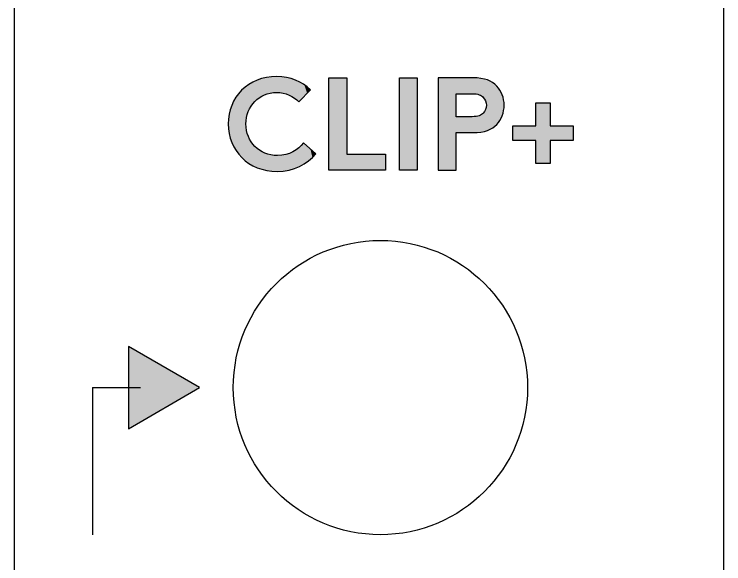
# Model space of a CAD drawing. Extents: x 5 to 21, y -131 to -3.
# Drawn here: x 4.91 to 20.11, y -95.21 to -83.45 of the extents above; entities that cross this region are included whole.
import ezdxf

# ---------------------------------------------------------------- set-up
doc = ezdxf.new("R2010")
doc.units = 0
doc.layers.add('CUT', color=7, linetype='CONTINUOUS')
doc.layers.add('GRAPHICS', color=7, linetype='CONTINUOUS')

# ---------------------------------------------------------------- blocks, each defined once
blk = doc.blocks.new('BLOCK_5')
at = {"layer": 'CUT'}
blk.add_open_spline([(12.751, -94.591), (14.491, -94.591), (15.902, -93.18), (15.902, -91.44), (15.902, -89.7), (14.491, -88.289), (12.751, -88.289), (11.011, -88.289), (9.6, -89.7), (9.6, -91.44), (9.6, -93.18), (11.011, -94.591), (12.751, -94.591)], degree=3, knots=[0, 0, 0, 0, 1, 1, 1, 2, 2, 2, 3, 3, 3, 4, 4, 4, 4], dxfattribs=at)
blk = doc.blocks.new('*U56')
at = {"layer": 'GRAPHICS', "color": 7}
for points in [[(10.266, -85.173), (10.211, -84.825), (10.266, -84.812)], [(10.278, -85.169), (10.266, -84.812), (10.278, -84.809)], [(10.309, -85.159), (10.278, -84.809), (10.309, -84.801)], [(10.314, -85.157), (10.309, -84.801), (10.314, -84.801)], [(10.391, -85.133), (10.314, -84.801), (10.391, -84.79)], [(10.406, -85.132), (10.391, -84.79), (10.406, -84.788)], [(10.417, -85.131), (10.406, -84.788), (10.417, -84.786)], [(10.423, -85.13), (10.417, -84.786), (10.423, -84.786)], [(10.527, -85.12), (10.423, -84.786), (10.527, -84.781)], [(10.527, -85.12), (10.527, -84.781), (10.53, -85.12)], [(10.53, -85.12), (10.527, -84.781), (10.53, -84.781)], [(10.53, -85.12), (10.53, -84.781), (10.536, -85.12)], [(10.536, -85.12), (10.536, -84.781), (10.544, -85.121)], [(10.544, -85.121), (10.544, -84.782), (10.637, -85.131)], [(10.637, -85.131), (10.637, -84.786), (10.638, -85.131)], [(10.638, -85.131), (10.638, -84.786), (10.668, -85.135)], [(10.668, -85.135), (10.668, -84.79), (10.668, -85.135)], [(10.668, -85.135), (10.668, -84.79), (10.724, -85.153)], [(10.724, -85.153), (10.724, -84.798), (10.742, -85.159)], [(10.742, -85.159), (10.742, -84.801), (10.793, -85.176)], [(10.793, -85.176), (10.793, -84.813), (10.796, -85.177)], [(10.796, -85.177), (10.796, -84.814), (10.803, -85.181)], [(9.92, -85.532), (9.884, -84.987), (9.92, -84.961)], [(9.922, -85.529), (9.92, -84.961), (9.922, -84.959)], [(9.931, -85.512), (9.922, -84.959), (9.931, -84.953)], [(9.935, -85.504), (9.931, -84.953), (9.935, -84.951)], [(9.979, -85.417), (9.935, -84.951), (9.979, -84.924)], [(9.983, -85.412), (9.979, -84.924), (9.983, -84.922)], [(10.016, -85.37), (9.983, -84.922), (10.016, -84.902)], [(10.021, -85.365), (10.016, -84.902), (10.021, -84.9)], [(10.058, -85.317), (10.021, -84.9), (10.058, -84.883)], [(10.064, -85.312), (10.058, -84.883), (10.064, -84.88)], [(10.108, -85.274), (10.064, -84.88), (10.108, -84.86)], [(10.113, -85.27), (10.108, -84.86), (10.113, -84.858)], [(10.155, -85.235), (10.113, -84.858), (10.155, -84.844)], [(10.164, -85.23), (10.155, -84.844), (10.164, -84.841)], [(10.206, -85.206), (10.164, -84.841), (10.206, -84.826)], [(10.211, -85.203), (10.206, -84.826), (10.211, -84.825)], [(10.803, -85.181), (10.803, -84.816), (10.841, -85.202)], [(10.841, -85.202), (10.841, -84.825), (10.876, -85.222)], [(10.876, -85.222), (10.876, -84.837), (10.909, -85.241)], [(10.909, -85.241), (10.909, -84.849), (10.911, -85.242)], [(10.911, -85.242), (10.911, -84.849), (10.935, -85.262)], [(10.935, -85.262), (10.935, -84.858), (10.943, -85.269)], [(10.943, -85.269), (10.943, -84.861), (11.003, -85.319)], [(11.003, -85.319), (11.003, -84.889), (11.007, -85.323)], [(9.779, -86.514), (9.716, -85.145), (9.779, -85.076)], [(9.782, -86.517), (9.779, -85.076), (9.782, -85.074)], [(9.779, -86.514), (9.779, -85.076), (9.782, -86.517)], [(9.852, -86.579), (9.782, -85.074), (9.852, -85.011)], [(9.782, -86.517), (9.782, -85.074), (9.852, -86.579)], [(9.855, -86.582), (9.852, -85.011), (9.855, -85.008)], [(9.852, -86.579), (9.852, -85.011), (9.855, -86.582)], [(9.87, -86.593), (9.855, -85.008), (9.87, -84.997)], [(9.855, -86.582), (9.855, -85.008), (9.87, -86.593)], [(9.883, -85.66), (9.87, -84.997), (9.883, -84.988)], [(9.884, -85.658), (9.883, -84.988), (9.884, -84.987)], [(9.657, -86.364), (9.608, -85.307), (9.657, -85.226)], [(9.658, -86.367), (9.657, -85.226), (9.658, -85.224)], [(9.657, -86.364), (9.657, -85.226), (9.658, -86.367)], [(9.714, -86.442), (9.658, -85.224), (9.714, -85.148)], [(9.658, -86.367), (9.658, -85.224), (9.714, -86.442)], [(9.716, -86.445), (9.714, -85.148), (9.716, -85.145)], [(9.714, -86.442), (9.714, -85.148), (9.716, -86.445)], [(9.716, -86.445), (9.716, -85.145), (9.779, -86.514)], [(9.566, -86.192), (9.533, -85.491), (9.566, -85.399)], [(9.607, -86.28), (9.566, -85.397), (9.607, -85.31)], [(9.566, -86.194), (9.566, -85.399), (9.566, -85.397)], [(9.566, -86.194), (9.566, -85.397), (9.607, -86.28)], [(9.566, -86.192), (9.566, -85.399), (9.566, -86.194)], [(9.608, -86.283), (9.607, -85.31), (9.608, -85.307)], [(9.607, -86.28), (9.607, -85.31), (9.608, -86.283)], [(9.608, -86.283), (9.608, -85.307), (9.657, -86.364)], [(9.533, -86.099), (9.509, -85.589), (9.533, -85.492)], [(9.533, -86.101), (9.533, -85.492), (9.533, -85.491)], [(9.533, -86.101), (9.533, -85.491), (9.566, -86.192)], [(9.533, -86.099), (9.533, -85.492), (9.533, -86.101)], [(9.494, -85.9), (9.489, -85.796), (9.494, -85.692)], [(9.509, -86.001), (9.494, -85.691), (9.509, -85.59)], [(9.494, -85.901), (9.494, -85.692), (9.494, -85.691)], [(9.494, -85.901), (9.494, -85.691), (9.509, -86.001)], [(9.494, -85.9), (9.494, -85.692), (9.494, -85.901)], [(9.509, -86.003), (9.509, -85.59), (9.509, -85.589)], [(9.509, -86.003), (9.509, -85.589), (9.533, -86.099)], [(9.509, -86.001), (9.509, -85.59), (9.509, -86.003)], [(9.87, -86.593), (9.87, -85.796), (9.883, -86.603)], [(9.883, -86.603), (9.883, -85.931), (9.884, -86.603)], [(9.884, -86.603), (9.884, -85.936), (9.92, -86.63)], [(9.92, -86.63), (9.92, -86.058), (9.922, -86.631)], [(9.922, -86.631), (9.922, -86.064), (9.931, -86.637)], [(9.931, -86.637), (9.931, -86.08), (9.935, -86.64)], [(9.935, -86.64), (9.935, -86.088), (9.979, -86.666)], [(9.979, -86.666), (9.979, -86.172), (9.983, -86.669)], [(9.983, -86.669), (9.983, -86.179), (10.016, -86.688)], [(10.016, -86.688), (10.016, -86.22), (10.021, -86.691)], [(10.021, -86.691), (10.021, -86.225), (10.058, -86.708)], [(10.058, -86.708), (10.058, -86.271), (10.064, -86.711)], [(10.064, -86.711), (10.064, -86.279), (10.108, -86.731)], [(10.108, -86.731), (10.108, -86.315), (10.113, -86.733)], [(10.113, -86.733), (10.113, -86.319), (10.155, -86.747)], [(11.003, -86.714), (10.943, -86.352), (11.003, -86.306)], [(11.007, -86.712), (11.003, -86.306), (11.007, -86.301)], [(11.02, -86.706), (11.007, -86.301), (11.02, -86.287)], [(11.023, -86.705), (11.02, -86.287), (11.023, -86.284)], [(11.103, -86.661), (11.023, -86.284), (11.103, -86.2)], [(10.155, -86.747), (10.155, -86.353), (10.164, -86.751)], [(10.164, -86.751), (10.164, -86.36), (10.206, -86.765)], [(10.206, -86.765), (10.206, -86.383), (10.211, -86.767)], [(10.211, -86.767), (10.211, -86.386), (10.266, -86.78)], [(10.266, -86.78), (10.266, -86.415), (10.278, -86.783)], [(10.278, -86.783), (10.278, -86.422), (10.309, -86.79)], [(10.309, -86.79), (10.309, -86.431), (10.314, -86.792)], [(10.314, -86.792), (10.314, -86.432), (10.391, -86.802)], [(10.391, -86.802), (10.391, -86.456), (10.406, -86.804)], [(10.406, -86.804), (10.406, -86.46), (10.417, -86.806)], [(10.417, -86.806), (10.417, -86.461), (10.423, -86.807)], [(10.423, -86.807), (10.423, -86.462), (10.527, -86.812)], [(10.527, -86.812), (10.527, -86.472), (10.53, -86.812)], [(10.53, -86.812), (10.53, -86.472), (10.536, -86.812)], [(10.637, -86.806), (10.544, -86.473), (10.637, -86.468)], [(10.638, -86.806), (10.637, -86.468), (10.638, -86.468)], [(10.668, -86.805), (10.638, -86.468), (10.668, -86.462)], [(10.724, -86.796), (10.668, -86.462), (10.724, -86.452)], [(10.668, -86.805), (10.668, -86.462), (10.668, -86.462)], [(10.742, -86.793), (10.724, -86.452), (10.742, -86.446)], [(10.793, -86.784), (10.742, -86.446), (10.793, -86.43)], [(10.796, -86.783), (10.793, -86.43), (10.796, -86.429)], [(10.803, -86.781), (10.796, -86.429), (10.803, -86.426)], [(10.841, -86.771), (10.803, -86.426), (10.841, -86.409)], [(10.876, -86.761), (10.841, -86.409), (10.876, -86.393)], [(10.909, -86.751), (10.876, -86.393), (10.909, -86.373)], [(10.911, -86.751), (10.909, -86.373), (10.911, -86.372)], [(10.935, -86.741), (10.911, -86.372), (10.935, -86.357)], [(10.943, -86.738), (10.935, -86.357), (10.943, -86.352)]]:
    blk.add_solid(points, dxfattribs=at)
at = {"layer": 'GRAPHICS', "color": 7, "extrusion": (0, 0, -1)}
for points in [[(-10.266, -85.173), (-10.266, -84.812), (-10.278, -85.169)], [(-10.278, -85.169), (-10.278, -84.809), (-10.309, -85.159)], [(-10.309, -85.159), (-10.309, -84.801), (-10.314, -85.157)], [(-10.314, -85.157), (-10.314, -84.801), (-10.391, -85.133)], [(-10.391, -85.133), (-10.391, -84.79), (-10.406, -85.132)], [(-10.406, -85.132), (-10.406, -84.788), (-10.417, -85.131)], [(-10.417, -85.131), (-10.417, -84.786), (-10.423, -85.13)], [(-10.423, -85.13), (-10.423, -84.786), (-10.527, -85.12)], [(-10.536, -85.12), (-10.53, -84.781), (-10.536, -84.781)], [(-10.544, -85.121), (-10.536, -84.781), (-10.544, -84.782)], [(-10.637, -85.131), (-10.544, -84.782), (-10.637, -84.786)], [(-10.638, -85.131), (-10.637, -84.786), (-10.638, -84.786)], [(-10.668, -85.135), (-10.638, -84.786), (-10.668, -84.79)], [(-10.668, -85.135), (-10.668, -84.79), (-10.668, -84.79)], [(-10.724, -85.153), (-10.668, -84.79), (-10.724, -84.798)], [(-10.742, -85.159), (-10.724, -84.798), (-10.742, -84.801)], [(-10.793, -85.176), (-10.742, -84.801), (-10.793, -84.813)], [(-10.796, -85.177), (-10.793, -84.813), (-10.796, -84.814)], [(-10.803, -85.181), (-10.796, -84.814), (-10.803, -84.816)], [(-9.92, -85.532), (-9.92, -84.961), (-9.922, -85.529)], [(-9.922, -85.529), (-9.922, -84.959), (-9.931, -85.512)], [(-9.931, -85.512), (-9.931, -84.953), (-9.935, -85.504)], [(-9.935, -85.504), (-9.935, -84.951), (-9.979, -85.417)], [(-9.979, -85.417), (-9.979, -84.924), (-9.983, -85.412)], [(-9.983, -85.412), (-9.983, -84.922), (-10.016, -85.37)], [(-10.016, -85.37), (-10.016, -84.902), (-10.021, -85.365)], [(-10.021, -85.365), (-10.021, -84.9), (-10.058, -85.317)], [(-10.058, -85.317), (-10.058, -84.883), (-10.064, -85.312)], [(-10.064, -85.312), (-10.064, -84.88), (-10.108, -85.274)], [(-10.108, -85.274), (-10.108, -84.86), (-10.113, -85.27)], [(-10.113, -85.27), (-10.113, -84.858), (-10.155, -85.235)], [(-10.155, -85.235), (-10.155, -84.844), (-10.164, -85.23)], [(-10.164, -85.23), (-10.164, -84.841), (-10.206, -85.206)], [(-10.206, -85.206), (-10.206, -84.826), (-10.211, -85.203)], [(-10.211, -85.203), (-10.211, -84.825), (-10.266, -85.173)], [(-10.841, -85.202), (-10.803, -84.816), (-10.841, -84.825)], [(-10.876, -85.222), (-10.841, -84.825), (-10.876, -84.837)], [(-10.909, -85.241), (-10.876, -84.837), (-10.909, -84.849)], [(-10.911, -85.242), (-10.909, -84.849), (-10.911, -84.849)], [(-10.935, -85.262), (-10.911, -84.849), (-10.935, -84.858)], [(-10.943, -85.269), (-10.935, -84.858), (-10.943, -84.861)], [(-11.003, -85.319), (-10.943, -84.861), (-11.003, -84.889)], [(-11.007, -85.323), (-11.003, -84.889), (-11.007, -84.891)], [(-11.007, -85.323), (-11.007, -84.891), (-11.02, -85.308)], [(-11.02, -85.308), (-11.007, -84.891), (-11.02, -84.897)], [(-11.02, -85.308), (-11.02, -84.897), (-11.023, -85.305)], [(-11.023, -85.305), (-11.02, -84.897), (-11.023, -84.898)], [(-11.023, -85.305), (-11.023, -84.898), (-11.103, -85.221)], [(-11.103, -85.221), (-11.023, -84.898), (-11.103, -84.945)], [(-11.103, -85.221), (-11.103, -84.945), (-11.106, -85.218)], [(-11.106, -85.218), (-11.103, -84.945), (-11.106, -84.946)], [(-11.106, -85.218), (-11.106, -84.946), (-11.121, -85.202)], [(-11.121, -85.202), (-11.106, -84.946), (-11.121, -84.957)], [(-11.121, -85.202), (-11.121, -84.957), (-11.182, -85.137)], [(-11.182, -85.137), (-11.121, -84.957), (-11.182, -85.002)], [(-9.87, -85.796), (-9.87, -84.997), (-9.883, -85.66)], [(-9.883, -85.66), (-9.883, -84.988), (-9.884, -85.658)], [(-9.884, -85.658), (-9.884, -84.987), (-9.92, -85.532)], [(-11.182, -85.137), (-11.182, -85.002), (-11.213, -85.105)], [(-11.213, -85.105), (-11.182, -85.002), (-11.213, -85.028)], [(-11.213, -85.105), (-11.213, -85.028), (-11.252, -85.063)], [(-9.883, -86.603), (-9.87, -85.796), (-9.883, -85.931)], [(-9.884, -86.603), (-9.883, -85.931), (-9.884, -85.936)], [(-9.92, -86.63), (-9.884, -85.936), (-9.92, -86.058)], [(-9.922, -86.631), (-9.92, -86.058), (-9.922, -86.064)], [(-9.931, -86.637), (-9.922, -86.064), (-9.931, -86.08)], [(-9.935, -86.64), (-9.931, -86.08), (-9.935, -86.088)], [(-9.979, -86.666), (-9.935, -86.088), (-9.979, -86.172)], [(-9.983, -86.669), (-9.979, -86.172), (-9.983, -86.179)], [(-10.016, -86.688), (-9.983, -86.179), (-10.016, -86.22)], [(-10.021, -86.691), (-10.016, -86.22), (-10.021, -86.225)], [(-10.058, -86.708), (-10.021, -86.225), (-10.058, -86.271)], [(-10.064, -86.711), (-10.058, -86.271), (-10.064, -86.279)], [(-10.108, -86.731), (-10.064, -86.279), (-10.108, -86.315)], [(-10.113, -86.733), (-10.108, -86.315), (-10.113, -86.319)], [(-10.155, -86.747), (-10.113, -86.319), (-10.155, -86.353)], [(-11.003, -86.714), (-11.003, -86.306), (-11.007, -86.712)], [(-11.007, -86.712), (-11.007, -86.301), (-11.02, -86.706)], [(-11.02, -86.706), (-11.02, -86.287), (-11.023, -86.705)], [(-11.023, -86.705), (-11.023, -86.284), (-11.103, -86.661)], [(-11.103, -86.661), (-11.103, -86.2), (-11.106, -86.66)], [(-11.106, -86.66), (-11.103, -86.2), (-11.106, -86.202)], [(-11.106, -86.66), (-11.106, -86.202), (-11.121, -86.651)], [(-11.121, -86.651), (-11.106, -86.202), (-11.121, -86.216)], [(-11.121, -86.651), (-11.121, -86.216), (-11.182, -86.608)], [(-11.182, -86.608), (-11.121, -86.216), (-11.182, -86.271)], [(-11.182, -86.608), (-11.182, -86.271), (-11.213, -86.587)], [(-11.213, -86.587), (-11.182, -86.271), (-11.213, -86.298)], [(-11.213, -86.587), (-11.213, -86.298), (-11.252, -86.551)], [(-11.252, -86.551), (-11.213, -86.298), (-11.252, -86.333)], [(-11.252, -86.551), (-11.252, -86.333), (-11.294, -86.514)], [(-11.294, -86.514), (-11.252, -86.333), (-11.294, -86.37)], [(-10.164, -86.751), (-10.155, -86.353), (-10.164, -86.36)], [(-10.206, -86.765), (-10.164, -86.36), (-10.206, -86.383)], [(-10.211, -86.767), (-10.206, -86.383), (-10.211, -86.386)], [(-10.266, -86.78), (-10.211, -86.386), (-10.266, -86.415)], [(-10.278, -86.783), (-10.266, -86.415), (-10.278, -86.422)], [(-10.309, -86.79), (-10.278, -86.422), (-10.309, -86.431)], [(-10.314, -86.792), (-10.309, -86.431), (-10.314, -86.432)], [(-10.391, -86.802), (-10.314, -86.432), (-10.391, -86.456)], [(-10.406, -86.804), (-10.391, -86.456), (-10.406, -86.46)], [(-10.417, -86.806), (-10.406, -86.46), (-10.417, -86.461)], [(-10.423, -86.807), (-10.417, -86.461), (-10.423, -86.462)], [(-10.527, -86.812), (-10.423, -86.462), (-10.527, -86.472)], [(-10.53, -86.812), (-10.527, -86.472), (-10.53, -86.472)], [(-10.536, -86.812), (-10.53, -86.472), (-10.536, -86.473)], [(-10.536, -86.812), (-10.536, -86.473), (-10.544, -86.811)], [(-10.544, -86.811), (-10.536, -86.473), (-10.544, -86.473)], [(-10.544, -86.811), (-10.544, -86.473), (-10.637, -86.806)], [(-10.637, -86.806), (-10.637, -86.468), (-10.638, -86.806)], [(-10.638, -86.806), (-10.638, -86.468), (-10.668, -86.805)], [(-10.668, -86.805), (-10.668, -86.462), (-10.668, -86.805)], [(-10.668, -86.805), (-10.668, -86.462), (-10.724, -86.796)], [(-10.724, -86.796), (-10.724, -86.452), (-10.742, -86.793)], [(-10.742, -86.793), (-10.742, -86.446), (-10.793, -86.784)], [(-10.793, -86.784), (-10.793, -86.43), (-10.796, -86.783)], [(-10.796, -86.783), (-10.796, -86.429), (-10.803, -86.781)], [(-10.803, -86.781), (-10.803, -86.426), (-10.841, -86.771)], [(-10.841, -86.771), (-10.841, -86.409), (-10.876, -86.761)], [(-10.876, -86.761), (-10.876, -86.393), (-10.909, -86.751)], [(-10.909, -86.751), (-10.909, -86.373), (-10.911, -86.751)], [(-10.911, -86.751), (-10.911, -86.372), (-10.935, -86.741)], [(-10.935, -86.741), (-10.935, -86.357), (-10.943, -86.738)], [(-10.943, -86.738), (-10.943, -86.352), (-11.003, -86.714)], [(-11.294, -86.514), (-11.294, -86.37), (-11.365, -86.434)]]:
    blk.add_solid(points, dxfattribs=at)
blk = doc.blocks.new('*U57')
at = {"layer": 'GRAPHICS', "color": 7, "extrusion": (0, 0, -1)}
for points in [[(-11.648, -86.784), (-11.648, -84.809), (-12.029, -86.784)], [(-12.029, -86.784), (-11.648, -84.809), (-12.029, -84.809)]]:
    blk.add_solid(points, dxfattribs=at)
at = {"layer": 'GRAPHICS', "color": 7}
for points in [[(12.029, -86.784), (12.029, -86.445), (12.861, -86.784)], [(12.861, -86.784), (12.029, -86.445), (12.861, -86.445)]]:
    blk.add_solid(points, dxfattribs=at)
blk = doc.blocks.new('*U58')
at = {"layer": 'GRAPHICS', "color": 7, "extrusion": (0, 0, -1)}
for points in [[(-13.158, -86.784), (-13.158, -84.809), (-13.539, -86.784)], [(-13.539, -86.784), (-13.158, -84.809), (-13.539, -84.809)]]:
    blk.add_solid(points, dxfattribs=at)
blk = doc.blocks.new('*U59')
at = {"layer": 'GRAPHICS', "color": 7, "extrusion": (0, 0, -1)}
for points in [[(-13.991, -86.784), (-13.991, -84.809), (-14.371, -86.784)], [(-14.371, -86.784), (-13.991, -84.809), (-14.371, -84.809)], [(-14.732, -85.148), (-14.715, -84.809), (-14.732, -84.809)], [(-14.761, -85.149), (-14.732, -84.809), (-14.761, -84.811)], [(-14.801, -85.153), (-14.761, -84.811), (-14.801, -84.814)], [(-14.836, -85.16), (-14.801, -84.814), (-14.836, -84.816)], [(-14.867, -85.169), (-14.836, -84.816), (-14.867, -84.818)], [(-14.894, -85.181), (-14.867, -84.818), (-14.894, -84.82)], [(-14.904, -85.187), (-14.894, -84.82), (-14.904, -84.821)], [(-14.905, -85.187), (-14.904, -84.821), (-14.905, -84.821)], [(-14.917, -85.194), (-14.905, -84.821), (-14.917, -84.824)], [(-14.937, -85.21), (-14.917, -84.824), (-14.937, -84.829)], [(-14.955, -85.227), (-14.937, -84.829), (-14.955, -84.833)], [(-14.983, -85.263), (-14.955, -84.833), (-14.983, -84.84)], [(-15.004, -85.304), (-14.983, -84.84), (-15.004, -84.845)], [(-15.016, -85.348), (-15.004, -84.845), (-15.016, -84.848)], [(-15.02, -85.396), (-15.016, -84.848), (-15.02, -84.849)], [(-15.02, -85.94), (-15.02, -84.849), (-15.043, -85.935)], [(-15.043, -85.935), (-15.02, -84.849), (-15.043, -84.855)], [(-15.043, -85.935), (-15.043, -84.855), (-15.044, -85.935)], [(-15.044, -85.935), (-15.043, -84.855), (-15.044, -84.855)], [(-15.044, -85.935), (-15.044, -84.855), (-15.155, -85.88)], [(-15.155, -85.88), (-15.044, -84.855), (-15.155, -84.91)], [(-15.155, -85.88), (-15.155, -84.91), (-15.156, -85.88)], [(-15.156, -85.88), (-15.155, -84.91), (-15.156, -84.911)], [(-15.156, -85.88), (-15.156, -84.911), (-15.246, -85.805)], [(-15.246, -85.805), (-15.156, -84.911), (-15.246, -84.987)], [(-15.246, -85.805), (-15.246, -84.987), (-15.312, -85.72)], [(-15.312, -85.72), (-15.246, -84.987), (-15.312, -85.072)], [(-15.312, -85.72), (-15.312, -85.072), (-15.36, -85.62)], [(-15.36, -85.62), (-15.312, -85.072), (-15.36, -85.171)], [(-15.36, -85.62), (-15.36, -85.171), (-15.391, -85.511)], [(-15.391, -85.511), (-15.36, -85.171), (-15.391, -85.281)], [(-15.391, -85.511), (-15.391, -85.281), (-15.401, -85.396)], [(-14.955, -85.956), (-14.955, -85.562), (-14.983, -85.949)], [(-14.983, -85.949), (-14.983, -85.526), (-15.004, -85.944)], [(-15.004, -85.944), (-15.004, -85.487), (-15.016, -85.941)], [(-15.016, -85.941), (-15.016, -85.443), (-15.02, -85.94)], [(-14.715, -85.98), (-14.715, -85.641), (-14.732, -85.98)], [(-14.732, -85.98), (-14.732, -85.641), (-14.761, -85.978)], [(-14.761, -85.978), (-14.761, -85.64), (-14.801, -85.975)], [(-14.801, -85.975), (-14.801, -85.636), (-14.836, -85.973)], [(-14.836, -85.973), (-14.836, -85.629), (-14.867, -85.971)], [(-14.867, -85.971), (-14.867, -85.62), (-14.894, -85.969)], [(-14.894, -85.969), (-14.894, -85.608), (-14.904, -85.968)], [(-14.904, -85.968), (-14.904, -85.602), (-14.905, -85.968)], [(-14.905, -85.968), (-14.905, -85.602), (-14.917, -85.965)], [(-14.917, -85.965), (-14.917, -85.595), (-14.937, -85.96)], [(-14.937, -85.96), (-14.937, -85.58), (-14.955, -85.956)]]:
    blk.add_solid(points, dxfattribs=at)
at = {"layer": 'GRAPHICS', "color": 7}
for points in [[(14.371, -85.148), (14.371, -84.809), (14.715, -85.148)], [(14.715, -85.148), (14.371, -84.809), (14.715, -84.809)], [(14.715, -85.148), (14.715, -84.809), (14.732, -85.148)], [(14.732, -85.148), (14.732, -84.809), (14.761, -85.149)], [(14.761, -85.149), (14.761, -84.811), (14.801, -85.153)], [(14.801, -85.153), (14.801, -84.814), (14.836, -85.16)], [(14.836, -85.16), (14.836, -84.816), (14.867, -85.169)], [(14.867, -85.169), (14.867, -84.818), (14.894, -85.181)], [(14.894, -85.181), (14.894, -84.82), (14.904, -85.187)], [(14.904, -85.187), (14.904, -84.821), (14.905, -85.187)], [(14.905, -85.187), (14.905, -84.821), (14.917, -85.194)], [(14.917, -85.194), (14.917, -84.824), (14.937, -85.21)], [(14.937, -85.21), (14.937, -84.829), (14.955, -85.227)], [(14.955, -85.227), (14.955, -84.833), (14.983, -85.263)], [(14.983, -85.263), (14.983, -84.84), (15.004, -85.304)], [(15.004, -85.304), (15.004, -84.845), (15.016, -85.348)], [(15.016, -85.348), (15.016, -84.848), (15.02, -85.396)], [(15.02, -85.94), (15.016, -85.443), (15.02, -85.396)], [(14.955, -85.956), (14.937, -85.58), (14.955, -85.562)], [(14.983, -85.949), (14.955, -85.562), (14.983, -85.526)], [(15.004, -85.944), (14.983, -85.526), (15.004, -85.487)], [(15.016, -85.941), (15.004, -85.487), (15.016, -85.443)], [(14.371, -85.98), (14.371, -85.641), (14.715, -85.98)], [(14.715, -85.98), (14.371, -85.641), (14.715, -85.641)], [(14.732, -85.98), (14.715, -85.641), (14.732, -85.641)], [(14.761, -85.978), (14.732, -85.641), (14.761, -85.64)], [(14.801, -85.975), (14.761, -85.64), (14.801, -85.636)], [(14.836, -85.973), (14.801, -85.636), (14.836, -85.629)], [(14.867, -85.971), (14.836, -85.629), (14.867, -85.62)], [(14.894, -85.969), (14.867, -85.62), (14.894, -85.608)], [(14.904, -85.968), (14.894, -85.608), (14.904, -85.602)], [(14.905, -85.968), (14.904, -85.602), (14.905, -85.602)], [(14.917, -85.965), (14.905, -85.602), (14.917, -85.595)], [(14.937, -85.96), (14.917, -85.595), (14.937, -85.58)]]:
    blk.add_solid(points, dxfattribs=at)
blk = doc.blocks.new('*U60')
at = {"layer": 'GRAPHICS', "color": 7, "extrusion": (0, 0, -1)}
for points in [[(-16.079, -86.643), (-16.079, -85.345), (-16.389, -86.643)], [(-16.389, -86.643), (-16.079, -85.345), (-16.389, -85.345)]]:
    blk.add_solid(points, dxfattribs=at)
at = {"layer": 'GRAPHICS', "color": 7}
for points in [[(15.585, -86.149), (15.585, -85.839), (16.079, -86.149)], [(16.079, -86.149), (15.585, -85.839), (16.079, -85.839)], [(16.389, -86.149), (16.389, -85.839), (16.883, -86.149)], [(16.883, -86.149), (16.389, -85.839), (16.883, -85.839)]]:
    blk.add_solid(points, dxfattribs=at)
blk = doc.blocks.new('BLOCK_19')
at = {"layer": 'GRAPHICS'}
for points in [[(11.648, -84.809), (12.029, -84.809), (12.029, -86.445), (12.861, -86.445), (12.861, -86.784), (11.648, -86.784), (11.648, -84.809)], [(13.158, -84.809), (13.539, -84.809), (13.539, -86.784), (13.158, -86.784), (13.158, -84.809)], [(16.079, -85.839), (16.079, -85.345), (16.389, -85.345), (16.389, -85.839), (16.883, -85.839), (16.883, -86.149), (16.389, -86.149), (16.389, -86.643), (16.079, -86.643), (16.079, -86.149), (15.585, -86.149), (15.585, -85.839), (16.079, -85.839)]]:
    blk.add_lwpolyline(points, dxfattribs=at)
for points, knots in [([(9.87, -85.796), (9.87, -86.18), (10.164, -86.473), (10.544, -86.473), (10.801, -86.473), (10.987, -86.349), (11.103, -86.2), (11.103, -86.2), (11.365, -86.434), (11.365, -86.434), (11.19, -86.657), (10.897, -86.812), (10.536, -86.812), (9.921, -86.812), (9.489, -86.363), (9.489, -85.796), (9.489, -85.229), (9.915, -84.781), (10.53, -84.781), (10.824, -84.781), (11.075, -84.891), (11.252, -85.063), (11.252, -85.063), (11.007, -85.323), (11.007, -85.323), (10.888, -85.204), (10.722, -85.12), (10.527, -85.12), (10.152, -85.12), (9.87, -85.421), (9.87, -85.796)], [0, 0, 0, 0, 1, 1, 1, 2, 2, 2, 3, 3, 3, 4, 4, 4, 5, 5, 5, 6, 6, 6, 7, 7, 7, 8, 8, 8, 9, 9, 9, 10, 10, 10, 10]), ([(14.371, -85.98), (14.371, -85.98), (14.371, -86.784), (14.371, -86.784), (14.371, -86.784), (13.991, -86.784), (13.991, -86.784), (13.991, -86.784), (13.991, -84.809), (13.991, -84.809), (13.991, -84.809), (14.732, -84.809), (14.732, -84.809), (14.986, -84.809), (15.136, -84.871), (15.246, -84.987), (15.344, -85.089), (15.401, -85.241), (15.401, -85.396), (15.401, -85.551), (15.344, -85.703), (15.246, -85.805), (15.139, -85.918), (14.986, -85.98), (14.732, -85.98), (14.732, -85.98), (14.371, -85.98), (14.371, -85.98)], [0, 0, 0, 0, 1, 1, 1, 2, 2, 2, 3, 3, 3, 4, 4, 4, 5, 5, 5, 6, 6, 6, 7, 7, 7, 8, 8, 8, 9, 9, 9, 9]), ([(14.715, -85.641), (14.845, -85.641), (14.91, -85.61), (14.955, -85.562), (14.998, -85.517), (15.02, -85.461), (15.02, -85.396), (15.02, -85.331), (14.998, -85.272), (14.955, -85.227), (14.91, -85.179), (14.845, -85.148), (14.715, -85.148), (14.715, -85.148), (14.371, -85.148), (14.371, -85.148), (14.371, -85.148), (14.371, -85.641), (14.371, -85.641), (14.371, -85.641), (14.715, -85.641), (14.715, -85.641)], [0, 0, 0, 0, 1, 1, 1, 2, 2, 2, 3, 3, 3, 4, 4, 4, 5, 5, 5, 6, 6, 6, 7, 7, 7, 7])]:
    blk.add_open_spline(points, degree=3, knots=knots, dxfattribs=at)
at = {"layer": 'GRAPHICS', "color": 7}
for name in ['*U56', '*U57', '*U58', '*U59', '*U60']:
    blk.add_blockref(name, (0, 0), dxfattribs=at)
blk = doc.blocks.new('*U103')
at = {"layer": 'GRAPHICS', "color": 7, "extrusion": (0, 0, -1)}
blk.add_solid([(-7.353, -92.32), (-7.353, -90.561), (-8.876, -91.44)], dxfattribs=at)
blk = doc.blocks.new('BLOCK_31')
at = {"layer": 'GRAPHICS'}
blk.add_lwpolyline([(7.353, -92.32), (8.876, -91.44), (7.353, -90.561), (7.353, -92.32)], dxfattribs=at)
at = {"layer": 'GRAPHICS', "color": 7}
blk.add_blockref('*U103', (0, 0), dxfattribs=at)
blk = doc.blocks.new('BLOCK_30')
at = {"layer": 'GRAPHICS', "color": 7}
blk.add_lwpolyline([(6.583, -91.44), (7.61, -91.44)], dxfattribs=at)
at = {"layer": 'GRAPHICS'}
blk.add_blockref('BLOCK_31', (0, 0), dxfattribs=at)
blk = doc.blocks.new('BLOCK_29')
at = {"layer": 'GRAPHICS'}
blk.add_blockref('BLOCK_30', (0, 0), dxfattribs=at)

msp = doc.modelspace()

# ---------------------------------------------------------------- linework, layer by layer
at = {"layer": 'CUT'}
msp.add_lwpolyline([(4.907, -2.599), (4.907, -131.099), (20.106, -131.099), (20.106, -2.599), (4.907, -2.599)], dxfattribs=at)
at = {"layer": 'GRAPHICS', "color": 7}
msp.add_lwpolyline([(6.583, -91.44), (6.583, -94.591)], dxfattribs=at)

# ---------------------------------------------------------------- block references
at = {"layer": 'CUT'}
msp.add_blockref('BLOCK_5', (0, 0), dxfattribs=at)
at = {"layer": 'GRAPHICS'}
for name in ['BLOCK_19', 'BLOCK_29']:
    msp.add_blockref(name, (0, 0), dxfattribs=at)

doc.saveas('drawing.dxf')
